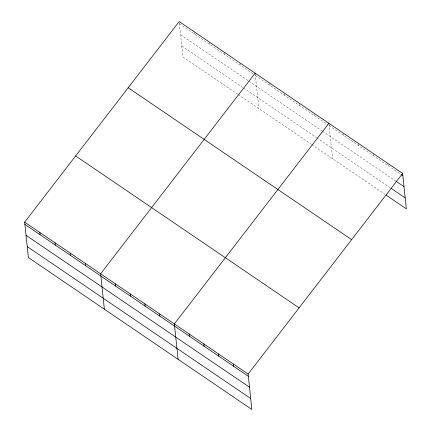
<?xml version="1.0" encoding="UTF-8"?>
<svg xmlns="http://www.w3.org/2000/svg" width="431" height="431" viewBox="0 0 431 431"><rect width="100%" height="100%" fill="white"/><g stroke="black" fill="none" stroke-linecap="round" stroke-linejoin="round"><path stroke-width="0.32" stroke-dasharray="2.15 1.62" d="M179.404 23.791L254.29 74.703M255.378 75.441L328.023 124.823M329.117 125.566L400.674 174.21M180.551 34.733L248.385 80.845M248.929 81.217L322.076 130.938M322.62 131.31L395.27 180.691M181.737 46.009L242.518 87.326M243.601 88.064L316.16 137.381M316.704 137.753L389.899 187.512M237.696 94.206L182.884 56.946L179.226 22.11M238.241 94.578L311.301 144.24M311.845 144.611L385.039 194.365M387.932 163.985L388.11 165.666M373.127 153.398L373.365 155.639M358.436 143.932L358.614 145.619M343.631 133.346L343.868 135.593M328.939 123.886L332.603 158.721M314.194 113.859L314.371 115.54M299.383 103.273L299.62 105.514M284.697 93.807L284.875 95.488M269.892 83.221L270.124 85.467M255.2 73.755L258.864 108.596M239.948 62.867L240.18 65.108M224.75 52.539L224.987 54.78M209.617 42.771L209.789 44.452M194.419 32.438L194.596 34.124"/><path stroke-width="0.65" d="M402.624 173.451L248.116 374.054L251.833 409.45L28.376 257.549L24.653 222.154L179.167 21.55L402.624 173.451L406.347 208.846L386.133 195.108M255.141 73.195L100.633 273.798L104.35 309.194M328.88 123.32L174.372 323.923L178.095 359.325M401.223 174.577L402.861 175.692M395.814 181.063L404.009 186.634M390.992 188.25L405.194 197.904M128.179 87.746L351.637 239.647M75.646 155.952L299.103 307.853M24.653 222.154L248.116 374.054M24.89 224.395L248.348 376.295M26.043 235.337L249.501 387.237M27.228 246.607L250.686 398.508M233.365 364.028L233.602 366.269M218.619 354.002L218.851 356.243M203.868 343.976L204.105 346.217M189.123 333.95L189.354 336.196M159.626 313.897L159.858 316.144M144.875 303.877L145.112 306.118M130.13 293.85L130.361 296.092M115.379 283.824L115.616 286.065M85.435 263.47L85.672 265.711M70.242 253.142L70.479 255.384M55.044 242.809L55.281 245.056M39.851 232.481L40.088 234.728"/></g></svg>
